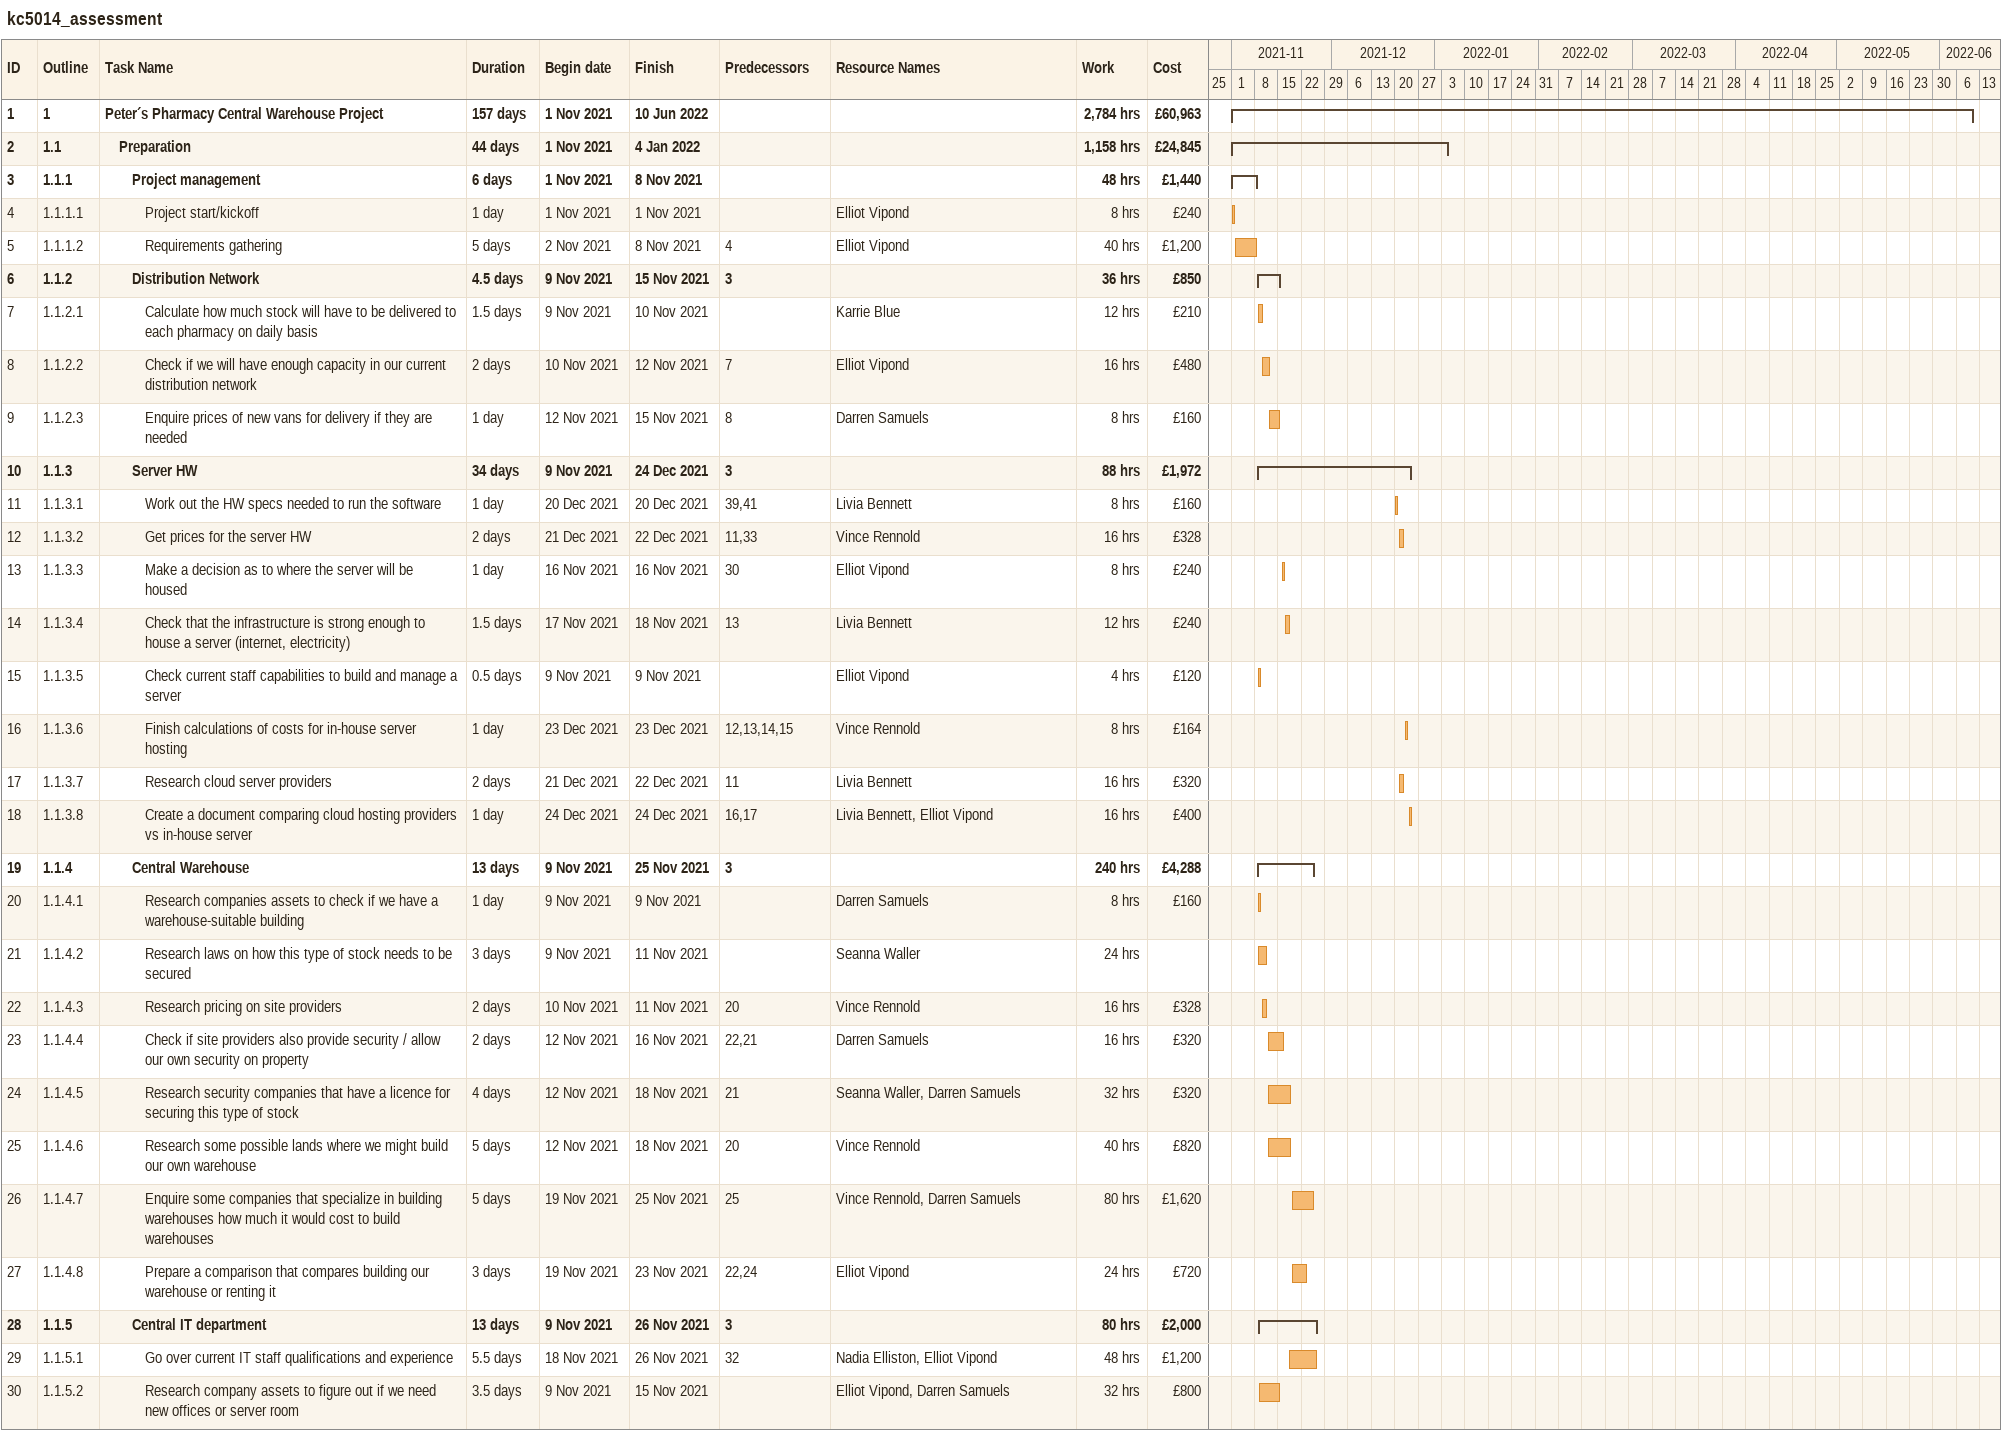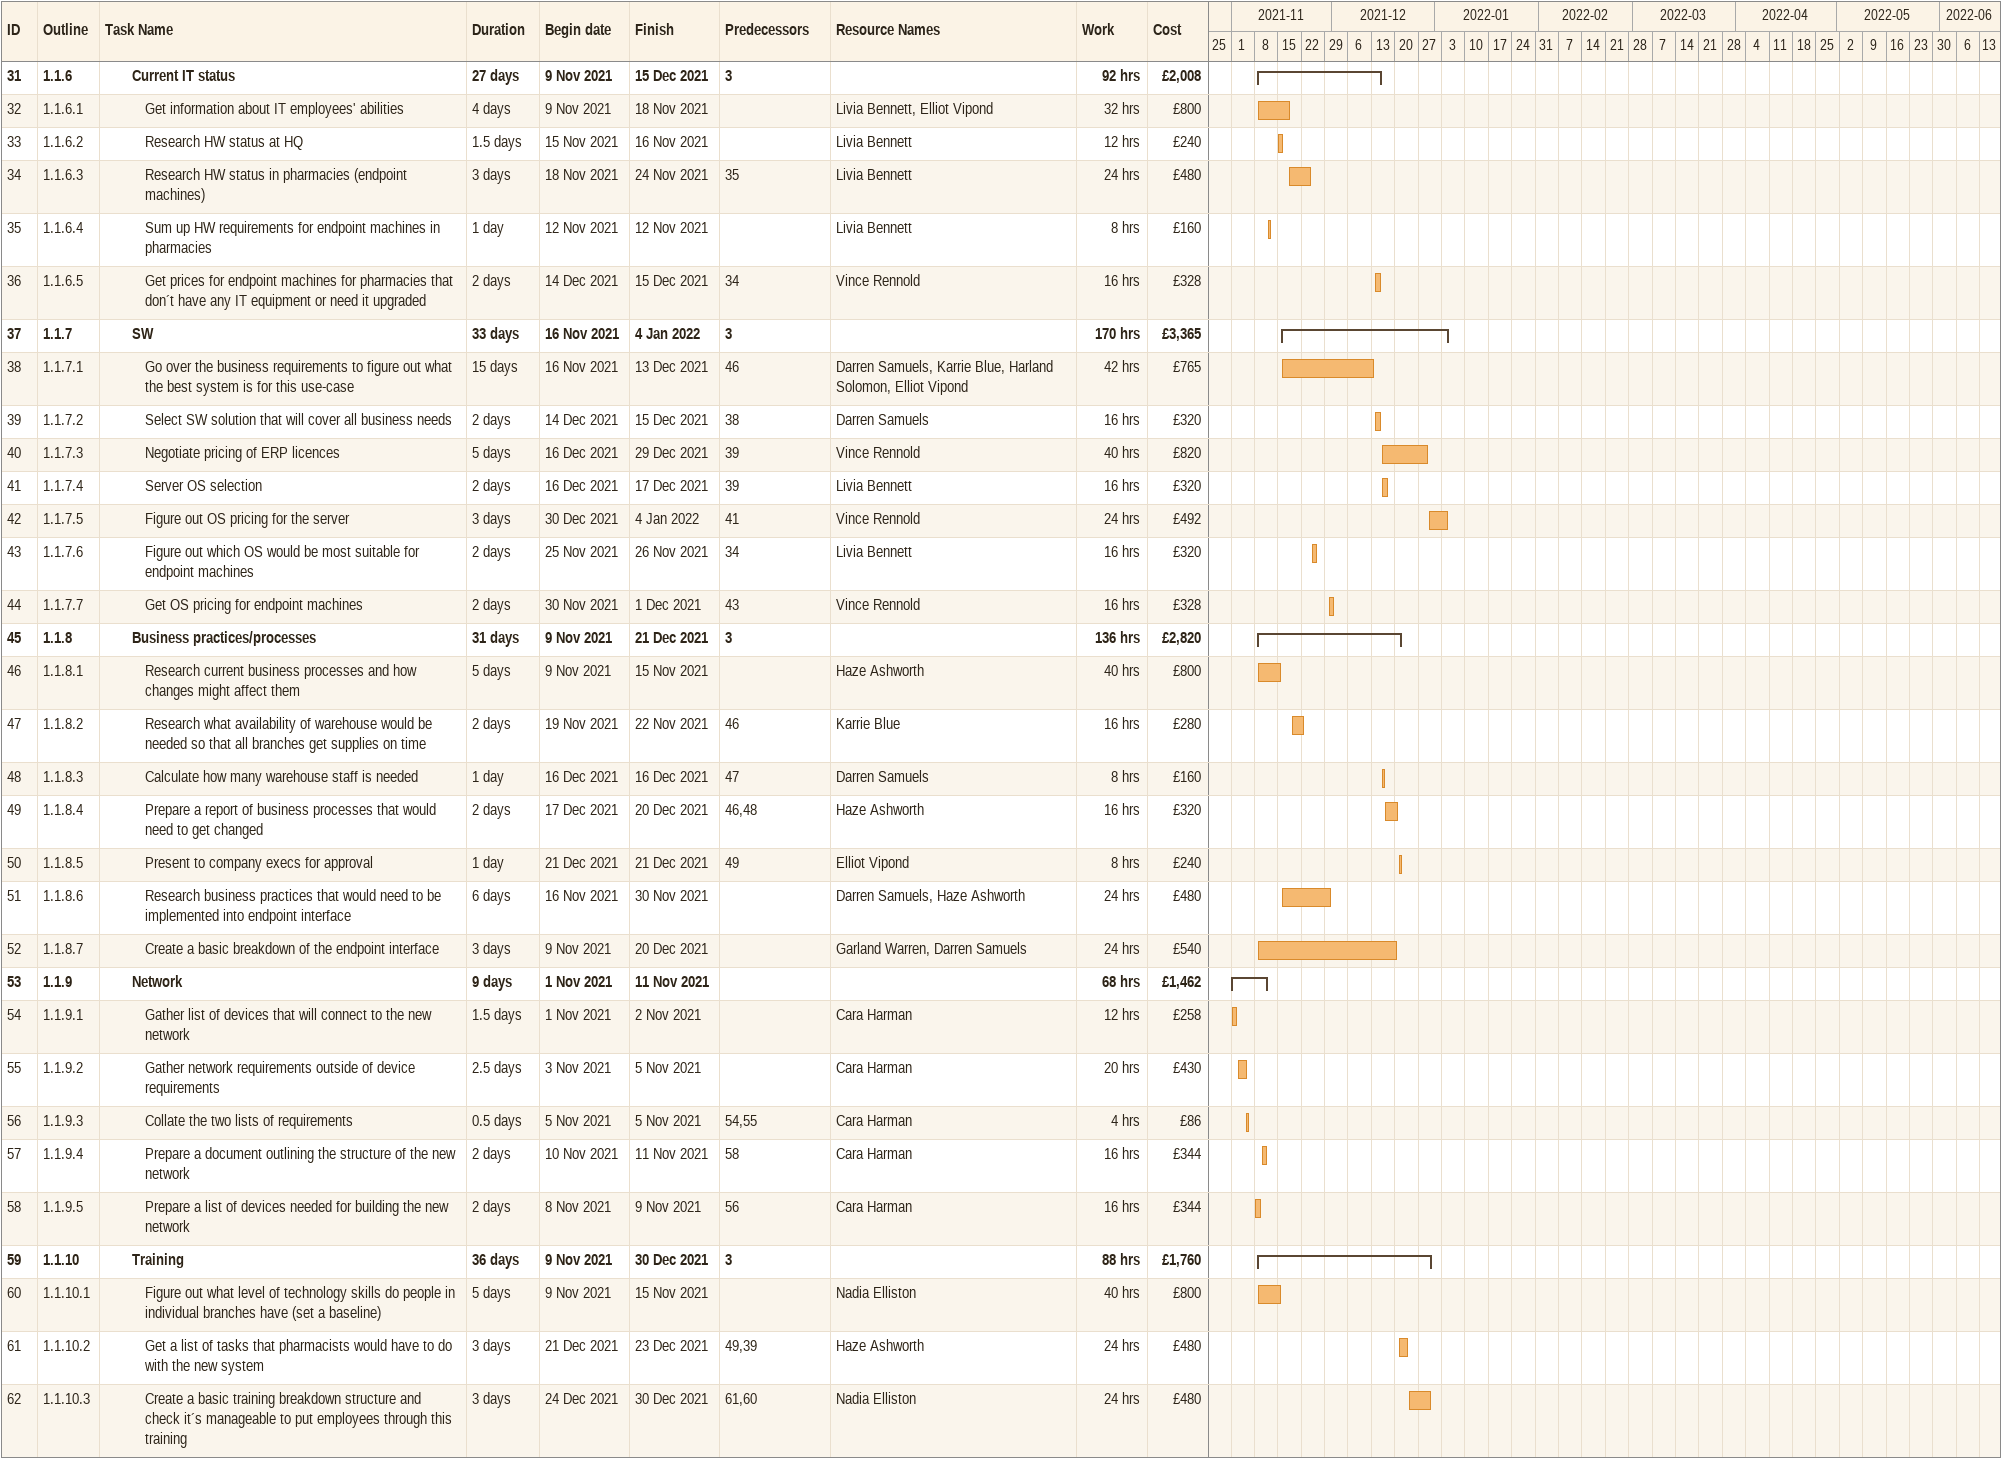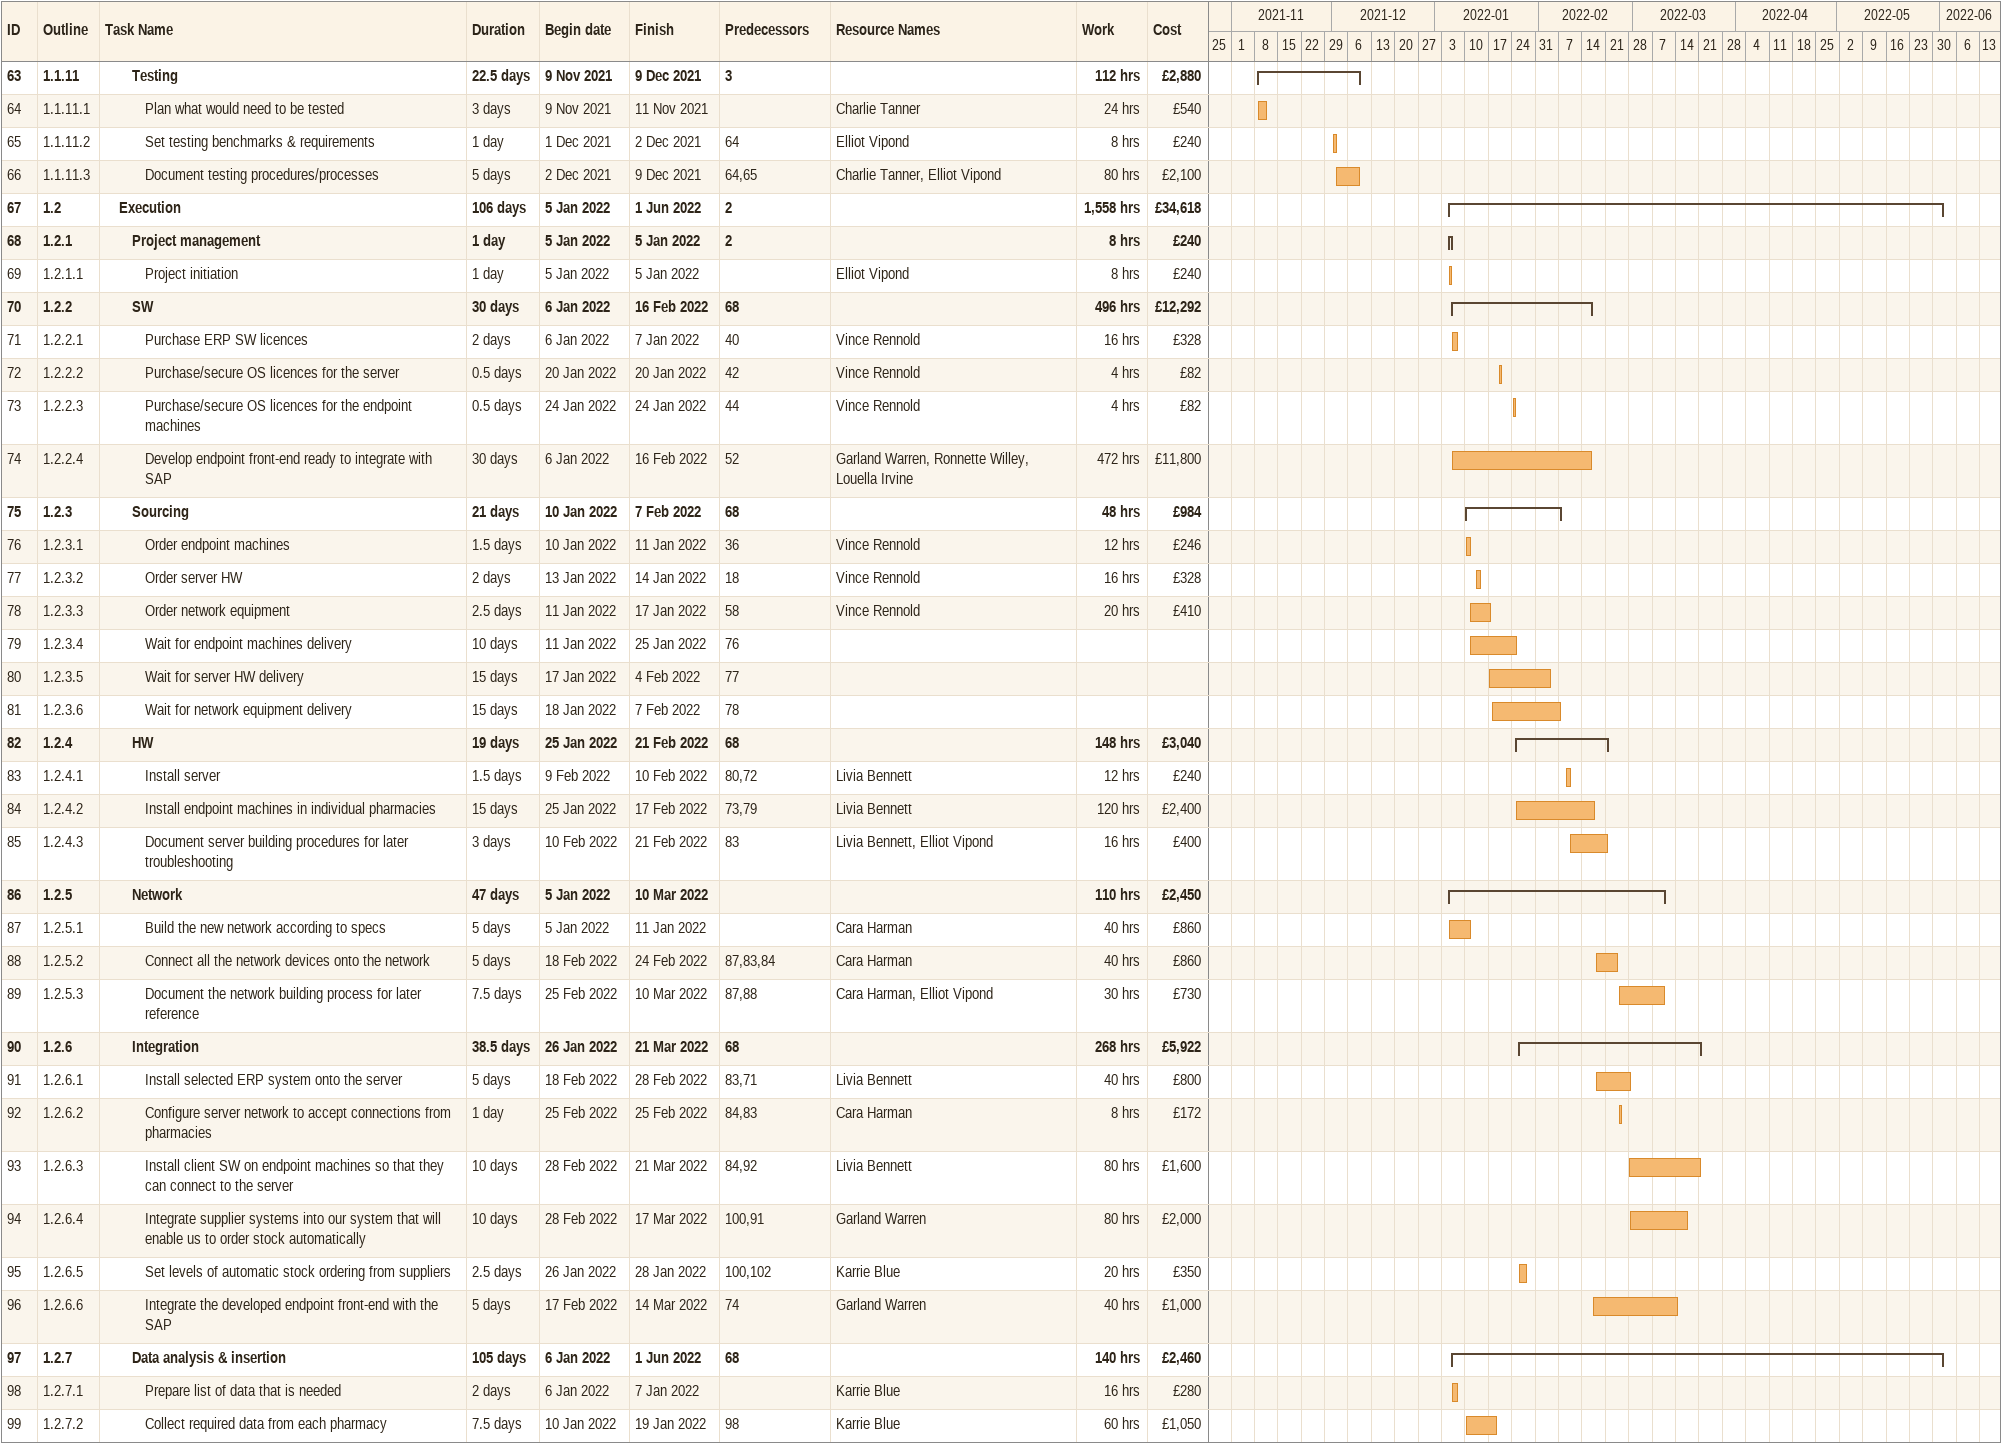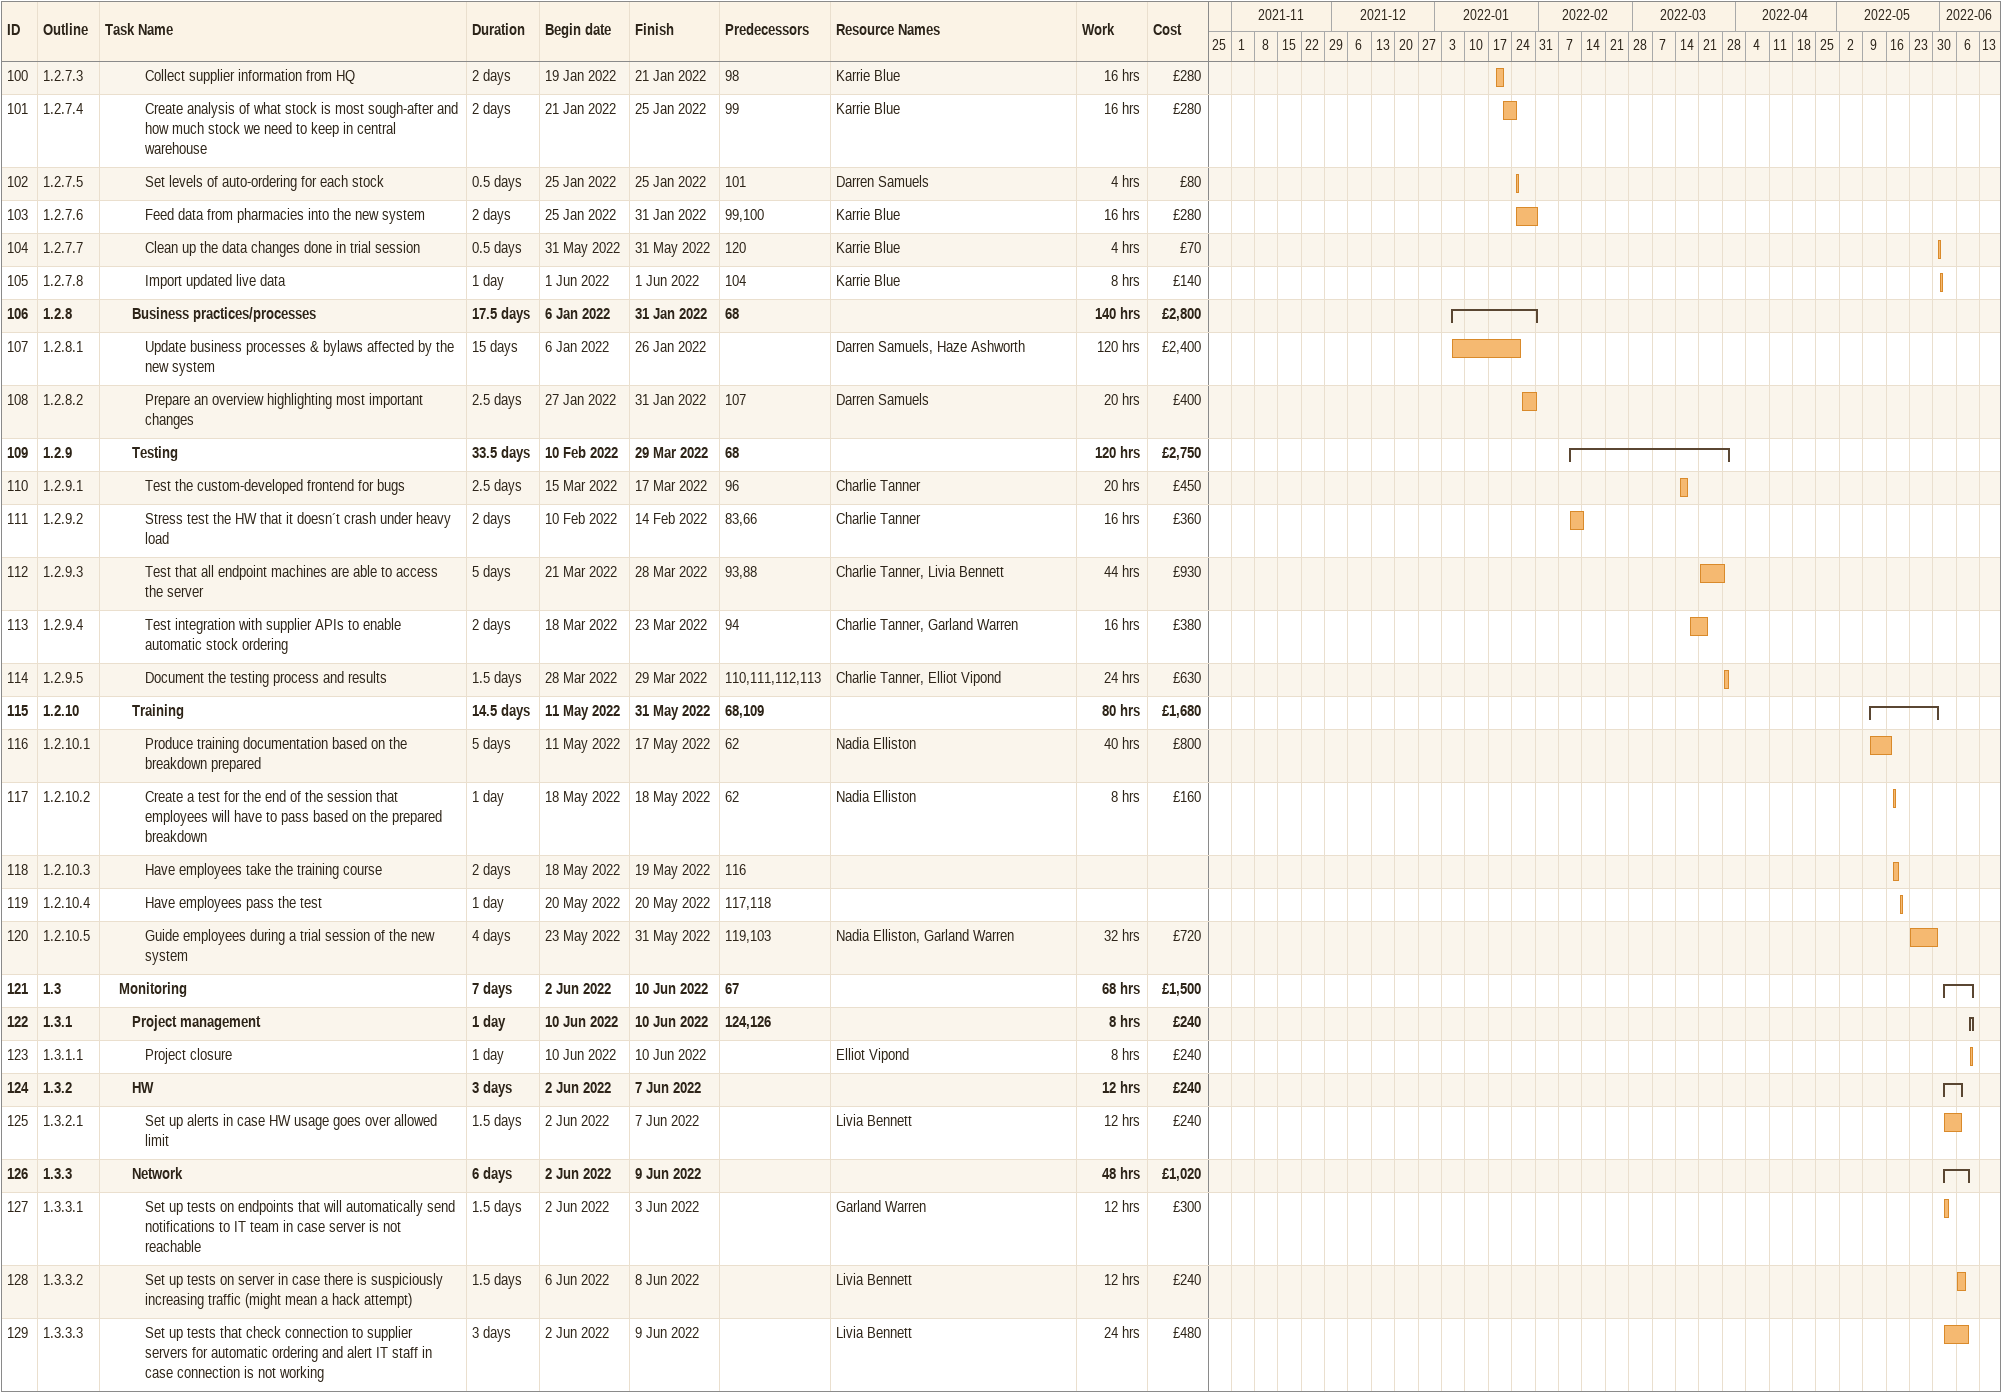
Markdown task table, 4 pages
kc5014_assessment

| ID | WBS | Task | Duration | Start | Finish | Predecessors | Resources | Work (h) | Cost (£) |
|---|---|---|---|---|---|---|---|---|---|
| 1 | 1 | **Peter´s Pharmacy Central Warehouse Project** | 157d | 2021-11-01 | 2022-06-10 |  |  | 2784 | 60963 |
| 2 | 1.1 | **Preparation** | 44d | 2021-11-01 | 2022-01-04 |  |  | 1158 | 24845 |
| 3 | 1.1.1 | **Project management** | 6d | 2021-11-01 | 2021-11-08 |  |  | 48 | 1440 |
| 4 | 1.1.1.1 | Project start/kickoff | 1d | 2021-11-01 | 2021-11-01 |  | Elliot Vipond | 8 | 240 |
| 5 | 1.1.1.2 | Requirements gathering | 5d | 2021-11-02 | 2021-11-08 | 4 | Elliot Vipond | 40 | 1200 |
| 6 | 1.1.2 | **Distribution Network** | 4.5d | 2021-11-09 | 2021-11-15 | 3 |  | 36 | 850 |
| 7 | 1.1.2.1 | Calculate how much stock will have to be delivered to each pharmacy on daily basis | 1.5d | 2021-11-09 | 2021-11-10 |  | Karrie Blue | 12 | 210 |
| 8 | 1.1.2.2 | Check if we will have enough capacity in our current distribution network | 2d | 2021-11-10 | 2021-11-12 | 7 | Elliot Vipond | 16 | 480 |
| 9 | 1.1.2.3 | Enquire prices of new vans for delivery if they are needed | 1d | 2021-11-12 | 2021-11-15 | 8 | Darren Samuels | 8 | 160 |
| 10 | 1.1.3 | **Server HW** | 34d | 2021-11-09 | 2021-12-24 | 3 |  | 88 | 1972 |
| 11 | 1.1.3.1 | Work out the HW specs needed to run the software | 1d | 2021-12-20 | 2021-12-20 | 39, 41 | Livia Bennett | 8 | 160 |
| 12 | 1.1.3.2 | Get prices for the server HW | 2d | 2021-12-21 | 2021-12-22 | 11, 33 | Vince Rennold | 16 | 328 |
| 13 | 1.1.3.3 | Make a decision as to where the server will be housed | 1d | 2021-11-16 | 2021-11-16 | 30 | Elliot Vipond | 8 | 240 |
| 14 | 1.1.3.4 | Check that the infrastructure is strong enough to house a server (internet, electricity) | 1.5d | 2021-11-17 | 2021-11-18 | 13 | Livia Bennett | 12 | 240 |
| 15 | 1.1.3.5 | Check current staff capabilities to build and manage a server | 0.5d | 2021-11-09 | 2021-11-09 |  | Elliot Vipond | 4 | 120 |
| 16 | 1.1.3.6 | Finish calculations of costs for in-house server hosting | 1d | 2021-12-23 | 2021-12-23 | 12, 13, 14, 15 | Vince Rennold | 8 | 164 |
| 17 | 1.1.3.7 | Research cloud server providers | 2d | 2021-12-21 | 2021-12-22 | 11 | Livia Bennett | 16 | 320 |
| 18 | 1.1.3.8 | Create a document comparing cloud hosting providers vs in-house server | 1d | 2021-12-24 | 2021-12-24 | 16, 17 | Livia Bennett, Elliot Vipond | 16 | 400 |
| 19 | 1.1.4 | **Central Warehouse** | 13d | 2021-11-09 | 2021-11-25 | 3 |  | 240 | 4288 |
| 20 | 1.1.4.1 | Research companies assets to check if we have a warehouse-suitable building | 1d | 2021-11-09 | 2021-11-09 |  | Darren Samuels | 8 | 160 |
| 21 | 1.1.4.2 | Research laws on how this type of stock needs to be secured | 3d | 2021-11-09 | 2021-11-11 |  | Seanna Waller | 24 |  |
| 22 | 1.1.4.3 | Research pricing on site providers | 2d | 2021-11-10 | 2021-11-11 | 20 | Vince Rennold | 16 | 328 |
| 23 | 1.1.4.4 | Check if site providers also provide security / allow our own security on property | 2d | 2021-11-12 | 2021-11-16 | 22, 21 | Darren Samuels | 16 | 320 |
| 24 | 1.1.4.5 | Research security companies that have a licence for securing this type of stock | 4d | 2021-11-12 | 2021-11-18 | 21 | Seanna Waller, Darren Samuels | 32 | 320 |
| 25 | 1.1.4.6 | Research some possible lands where we might build our own warehouse | 5d | 2021-11-12 | 2021-11-18 | 20 | Vince Rennold | 40 | 820 |
| 26 | 1.1.4.7 | Enquire some companies that specialize in building warehouses how much it would cost to build warehouses | 5d | 2021-11-19 | 2021-11-25 | 25 | Vince Rennold, Darren Samuels | 80 | 1620 |
| 27 | 1.1.4.8 | Prepare a comparison that compares building our warehouse or renting it | 3d | 2021-11-19 | 2021-11-23 | 22, 24 | Elliot Vipond | 24 | 720 |
| 28 | 1.1.5 | **Central IT department** | 13d | 2021-11-09 | 2021-11-26 | 3 |  | 80 | 2000 |
| 29 | 1.1.5.1 | Go over current IT staff qualifications and experience | 5.5d | 2021-11-18 | 2021-11-26 | 32 | Nadia Elliston, Elliot Vipond | 48 | 1200 |
| 30 | 1.1.5.2 | Research company assets to figure out if we need new offices or server room | 3.5d | 2021-11-09 | 2021-11-15 |  | Elliot Vipond, Darren Samuels | 32 | 800 |
| 31 | 1.1.6 | **Current IT status** | 27d | 2021-11-09 | 2021-12-15 | 3 |  | 92 | 2008 |
| 32 | 1.1.6.1 | Get information about IT employees' abilities | 4d | 2021-11-09 | 2021-11-18 |  | Livia Bennett, Elliot Vipond | 32 | 800 |
| 33 | 1.1.6.2 | Research HW status at HQ | 1.5d | 2021-11-15 | 2021-11-16 |  | Livia Bennett | 12 | 240 |
| 34 | 1.1.6.3 | Research HW status in pharmacies (endpoint machines) | 3d | 2021-11-18 | 2021-11-24 | 35 | Livia Bennett | 24 | 480 |
| 35 | 1.1.6.4 | Sum up HW requirements for endpoint machines in pharmacies | 1d | 2021-11-12 | 2021-11-12 |  | Livia Bennett | 8 | 160 |
| 36 | 1.1.6.5 | Get prices for endpoint machines for pharmacies that don´t have any IT equipment or need it upgraded | 2d | 2021-12-14 | 2021-12-15 | 34 | Vince Rennold | 16 | 328 |
| 37 | 1.1.7 | **SW** | 33d | 2021-11-16 | 2022-01-04 | 3 |  | 170 | 3365 |
| 38 | 1.1.7.1 | Go over the business requirements to figure out what the best system is for this use-case | 15d | 2021-11-16 | 2021-12-13 | 46 | Darren Samuels, Karrie Blue, Harland Solomon, Elliot Vipond | 42 | 765 |
| 39 | 1.1.7.2 | Select SW solution that will cover all business needs | 2d | 2021-12-14 | 2021-12-15 | 38 | Darren Samuels | 16 | 320 |
| 40 | 1.1.7.3 | Negotiate pricing of ERP licences | 5d | 2021-12-16 | 2021-12-29 | 39 | Vince Rennold | 40 | 820 |
| 41 | 1.1.7.4 | Server OS selection | 2d | 2021-12-16 | 2021-12-17 | 39 | Livia Bennett | 16 | 320 |
| 42 | 1.1.7.5 | Figure out OS pricing for the server | 3d | 2021-12-30 | 2022-01-04 | 41 | Vince Rennold | 24 | 492 |
| 43 | 1.1.7.6 | Figure out which OS would be most suitable for endpoint machines | 2d | 2021-11-25 | 2021-11-26 | 34 | Livia Bennett | 16 | 320 |
| 44 | 1.1.7.7 | Get OS pricing for endpoint machines | 2d | 2021-11-30 | 2021-12-01 | 43 | Vince Rennold | 16 | 328 |
| 45 | 1.1.8 | **Business practices/processes** | 31d | 2021-11-09 | 2021-12-21 | 3 |  | 136 | 2820 |
| 46 | 1.1.8.1 | Research current business processes and how changes might affect them | 5d | 2021-11-09 | 2021-11-15 |  | Haze Ashworth | 40 | 800 |
| 47 | 1.1.8.2 | Research what availability of warehouse would be needed so that all branches get supplies on time | 2d | 2021-11-19 | 2021-11-22 | 46 | Karrie Blue | 16 | 280 |
| 48 | 1.1.8.3 | Calculate how many warehouse staff is needed | 1d | 2021-12-16 | 2021-12-16 | 47 | Darren Samuels | 8 | 160 |
| 49 | 1.1.8.4 | Prepare a report of business processes that would need to get changed | 2d | 2021-12-17 | 2021-12-20 | 46, 48 | Haze Ashworth | 16 | 320 |
| 50 | 1.1.8.5 | Present to company execs for approval | 1d | 2021-12-21 | 2021-12-21 | 49 | Elliot Vipond | 8 | 240 |
| 51 | 1.1.8.6 | Research business practices that would need to be implemented into endpoint interface | 6d | 2021-11-16 | 2021-11-30 |  | Darren Samuels, Haze Ashworth | 24 | 480 |
| 52 | 1.1.8.7 | Create a basic breakdown of the endpoint interface | 3d | 2021-11-09 | 2021-12-20 |  | Garland Warren, Darren Samuels | 24 | 540 |
| 53 | 1.1.9 | **Network** | 9d | 2021-11-01 | 2021-11-11 |  |  | 68 | 1462 |
| 54 | 1.1.9.1 | Gather list of devices that will connect to the new network | 1.5d | 2021-11-01 | 2021-11-02 |  | Cara Harman | 12 | 258 |
| 55 | 1.1.9.2 | Gather network requirements outside of device requirements | 2.5d | 2021-11-03 | 2021-11-05 |  | Cara Harman | 20 | 430 |
| 56 | 1.1.9.3 | Collate the two lists of requirements | 0.5d | 2021-11-05 | 2021-11-05 | 54, 55 | Cara Harman | 4 | 86 |
| 57 | 1.1.9.4 | Prepare a document outlining the structure of the new network | 2d | 2021-11-10 | 2021-11-11 | 58 | Cara Harman | 16 | 344 |
| 58 | 1.1.9.5 | Prepare a list of devices needed for building the new network | 2d | 2021-11-08 | 2021-11-09 | 56 | Cara Harman | 16 | 344 |
| 59 | 1.1.10 | **Training** | 36d | 2021-11-09 | 2021-12-30 | 3 |  | 88 | 1760 |
| 60 | 1.1.10.1 | Figure out what level of technology skills do people in individual branches have (set a baseline) | 5d | 2021-11-09 | 2021-11-15 |  | Nadia Elliston | 40 | 800 |
| 61 | 1.1.10.2 | Get a list of tasks that pharmacists would have to do with the new system | 3d | 2021-12-21 | 2021-12-23 | 49, 39 | Haze Ashworth | 24 | 480 |
| 62 | 1.1.10.3 | Create a basic training breakdown structure and check it´s manageable to put employees through this training | 3d | 2021-12-24 | 2021-12-30 | 61, 60 | Nadia Elliston | 24 | 480 |
| 63 | 1.1.11 | **Testing** | 22.5d | 2021-11-09 | 2021-12-09 | 3 |  | 112 | 2880 |
| 64 | 1.1.11.1 | Plan what would need to be tested | 3d | 2021-11-09 | 2021-11-11 |  | Charlie Tanner | 24 | 540 |
| 65 | 1.1.11.2 | Set testing benchmarks & requirements | 1d | 2021-12-01 | 2021-12-02 | 64 | Elliot Vipond | 8 | 240 |
| 66 | 1.1.11.3 | Document testing procedures/processes | 5d | 2021-12-02 | 2021-12-09 | 64, 65 | Charlie Tanner, Elliot Vipond | 80 | 2100 |
| 67 | 1.2 | **Execution** | 106d | 2022-01-05 | 2022-06-01 | 2 |  | 1558 | 34618 |
| 68 | 1.2.1 | **Project management** | 1d | 2022-01-05 | 2022-01-05 | 2 |  | 8 | 240 |
| 69 | 1.2.1.1 | Project initiation | 1d | 2022-01-05 | 2022-01-05 |  | Elliot Vipond | 8 | 240 |
| 70 | 1.2.2 | **SW** | 30d | 2022-01-06 | 2022-02-16 | 68 |  | 496 | 12292 |
| 71 | 1.2.2.1 | Purchase ERP SW licences | 2d | 2022-01-06 | 2022-01-07 | 40 | Vince Rennold | 16 | 328 |
| 72 | 1.2.2.2 | Purchase/secure OS licences for the server | 0.5d | 2022-01-20 | 2022-01-20 | 42 | Vince Rennold | 4 | 82 |
| 73 | 1.2.2.3 | Purchase/secure OS licences for the endpoint machines | 0.5d | 2022-01-24 | 2022-01-24 | 44 | Vince Rennold | 4 | 82 |
| 74 | 1.2.2.4 | Develop endpoint front-end ready to integrate with SAP | 30d | 2022-01-06 | 2022-02-16 | 52 | Garland Warren, Ronnette Willey, Louella Irvine | 472 | 11800 |
| 75 | 1.2.3 | **Sourcing** | 21d | 2022-01-10 | 2022-02-07 | 68 |  | 48 | 984 |
| 76 | 1.2.3.1 | Order endpoint machines | 1.5d | 2022-01-10 | 2022-01-11 | 36 | Vince Rennold | 12 | 246 |
| 77 | 1.2.3.2 | Order server HW | 2d | 2022-01-13 | 2022-01-14 | 18 | Vince Rennold | 16 | 328 |
| 78 | 1.2.3.3 | Order network equipment | 2.5d | 2022-01-11 | 2022-01-17 | 58 | Vince Rennold | 20 | 410 |
| 79 | 1.2.3.4 | Wait for endpoint machines delivery | 10d | 2022-01-11 | 2022-01-25 | 76 |  |  |  |
| 80 | 1.2.3.5 | Wait for server HW delivery | 15d | 2022-01-17 | 2022-02-04 | 77 |  |  |  |
| 81 | 1.2.3.6 | Wait for network equipment delivery | 15d | 2022-01-18 | 2022-02-07 | 78 |  |  |  |
| 82 | 1.2.4 | **HW** | 19d | 2022-01-25 | 2022-02-21 | 68 |  | 148 | 3040 |
| 83 | 1.2.4.1 | Install server | 1.5d | 2022-02-09 | 2022-02-10 | 80, 72 | Livia Bennett | 12 | 240 |
| 84 | 1.2.4.2 | Install endpoint machines in individual pharmacies | 15d | 2022-01-25 | 2022-02-17 | 73, 79 | Livia Bennett | 120 | 2400 |
| 85 | 1.2.4.3 | Document server building procedures for later troubleshooting | 3d | 2022-02-10 | 2022-02-21 | 83 | Livia Bennett, Elliot Vipond | 16 | 400 |
| 86 | 1.2.5 | **Network** | 47d | 2022-01-05 | 2022-03-10 |  |  | 110 | 2450 |
| 87 | 1.2.5.1 | Build the new network according to specs | 5d | 2022-01-05 | 2022-01-11 |  | Cara Harman | 40 | 860 |
| 88 | 1.2.5.2 | Connect all the network devices onto the network | 5d | 2022-02-18 | 2022-02-24 | 87, 83, 84 | Cara Harman | 40 | 860 |
| 89 | 1.2.5.3 | Document the network building process for later reference | 7.5d | 2022-02-25 | 2022-03-10 | 87, 88 | Cara Harman, Elliot Vipond | 30 | 730 |
| 90 | 1.2.6 | **Integration** | 38.5d | 2022-01-26 | 2022-03-21 | 68 |  | 268 | 5922 |
| 91 | 1.2.6.1 | Install selected ERP system onto the server | 5d | 2022-02-18 | 2022-02-28 | 83, 71 | Livia Bennett | 40 | 800 |
| 92 | 1.2.6.2 | Configure server network to accept connections from pharmacies | 1d | 2022-02-25 | 2022-02-25 | 84, 83 | Cara Harman | 8 | 172 |
| 93 | 1.2.6.3 | Install client SW on endpoint machines so that they can connect to the server | 10d | 2022-02-28 | 2022-03-21 | 84, 92 | Livia Bennett | 80 | 1600 |
| 94 | 1.2.6.4 | Integrate supplier systems into our system that will enable us to order stock automatically | 10d | 2022-02-28 | 2022-03-17 | 100, 91 | Garland Warren | 80 | 2000 |
| 95 | 1.2.6.5 | Set levels of automatic stock ordering from suppliers | 2.5d | 2022-01-26 | 2022-01-28 | 100, 102 | Karrie Blue | 20 | 350 |
| 96 | 1.2.6.6 | Integrate the developed endpoint front-end with the SAP | 5d | 2022-02-17 | 2022-03-14 | 74 | Garland Warren | 40 | 1000 |
| 97 | 1.2.7 | **Data analysis & insertion** | 105d | 2022-01-06 | 2022-06-01 | 68 |  | 140 | 2460 |
| 98 | 1.2.7.1 | Prepare list of data that is needed | 2d | 2022-01-06 | 2022-01-07 |  | Karrie Blue | 16 | 280 |
| 99 | 1.2.7.2 | Collect required data from each pharmacy | 7.5d | 2022-01-10 | 2022-01-19 | 98 | Karrie Blue | 60 | 1050 |
| 100 | 1.2.7.3 | Collect supplier information from HQ | 2d | 2022-01-19 | 2022-01-21 | 98 | Karrie Blue | 16 | 280 |
| 101 | 1.2.7.4 | Create analysis of what stock is most sough-after and how much stock we need to keep in central warehouse | 2d | 2022-01-21 | 2022-01-25 | 99 | Karrie Blue | 16 | 280 |
| 102 | 1.2.7.5 | Set levels of auto-ordering for each stock | 0.5d | 2022-01-25 | 2022-01-25 | 101 | Darren Samuels | 4 | 80 |
| 103 | 1.2.7.6 | Feed data from pharmacies into the new system | 2d | 2022-01-25 | 2022-01-31 | 99, 100 | Karrie Blue | 16 | 280 |
| 104 | 1.2.7.7 | Clean up the data changes done in trial session | 0.5d | 2022-05-31 | 2022-05-31 | 120 | Karrie Blue | 4 | 70 |
| 105 | 1.2.7.8 | Import updated live data | 1d | 2022-06-01 | 2022-06-01 | 104 | Karrie Blue | 8 | 140 |
| 106 | 1.2.8 | **Business practices/processes** | 17.5d | 2022-01-06 | 2022-01-31 | 68 |  | 140 | 2800 |
| 107 | 1.2.8.1 | Update business processes & bylaws affected by the new system | 15d | 2022-01-06 | 2022-01-26 |  | Darren Samuels, Haze Ashworth | 120 | 2400 |
| 108 | 1.2.8.2 | Prepare an overview highlighting most important changes | 2.5d | 2022-01-27 | 2022-01-31 | 107 | Darren Samuels | 20 | 400 |
| 109 | 1.2.9 | **Testing** | 33.5d | 2022-02-10 | 2022-03-29 | 68 |  | 120 | 2750 |
| 110 | 1.2.9.1 | Test the custom-developed frontend for bugs | 2.5d | 2022-03-15 | 2022-03-17 | 96 | Charlie Tanner | 20 | 450 |
| 111 | 1.2.9.2 | Stress test the HW that it doesn´t crash under heavy load | 2d | 2022-02-10 | 2022-02-14 | 83, 66 | Charlie Tanner | 16 | 360 |
| 112 | 1.2.9.3 | Test that all endpoint machines are able to access the server | 5d | 2022-03-21 | 2022-03-28 | 93, 88 | Charlie Tanner, Livia Bennett | 44 | 930 |
| 113 | 1.2.9.4 | Test integration with supplier APIs to enable automatic stock ordering | 2d | 2022-03-18 | 2022-03-23 | 94 | Charlie Tanner, Garland Warren | 16 | 380 |
| 114 | 1.2.9.5 | Document the testing process and results | 1.5d | 2022-03-28 | 2022-03-29 | 110, 111, 112, 113 | Charlie Tanner, Elliot Vipond | 24 | 630 |
| 115 | 1.2.10 | **Training** | 14.5d | 2022-05-11 | 2022-05-31 | 68, 109 |  | 80 | 1680 |
| 116 | 1.2.10.1 | Produce training documentation based on the breakdown prepared | 5d | 2022-05-11 | 2022-05-17 | 62 | Nadia Elliston | 40 | 800 |
| 117 | 1.2.10.2 | Create a test for the end of the session that employees will have to pass based on the prepared breakdown | 1d | 2022-05-18 | 2022-05-18 | 62 | Nadia Elliston | 8 | 160 |
| 118 | 1.2.10.3 | Have employees take the training course | 2d | 2022-05-18 | 2022-05-19 | 116 |  |  |  |
| 119 | 1.2.10.4 | Have employees pass the test | 1d | 2022-05-20 | 2022-05-20 | 117, 118 |  |  |  |
| 120 | 1.2.10.5 | Guide employees during a trial session of the new system | 4d | 2022-05-23 | 2022-05-31 | 119, 103 | Nadia Elliston, Garland Warren | 32 | 720 |
| 121 | 1.3 | **Monitoring** | 7d | 2022-06-02 | 2022-06-10 | 67 |  | 68 | 1500 |
| 122 | 1.3.1 | **Project management** | 1d | 2022-06-10 | 2022-06-10 | 124, 126 |  | 8 | 240 |
| 123 | 1.3.1.1 | Project closure | 1d | 2022-06-10 | 2022-06-10 |  | Elliot Vipond | 8 | 240 |
| 124 | 1.3.2 | **HW** | 3d | 2022-06-02 | 2022-06-07 |  |  | 12 | 240 |
| 125 | 1.3.2.1 | Set up alerts in case HW usage goes over allowed limit | 1.5d | 2022-06-02 | 2022-06-07 |  | Livia Bennett | 12 | 240 |
| 126 | 1.3.3 | **Network** | 6d | 2022-06-02 | 2022-06-09 |  |  | 48 | 1020 |
| 127 | 1.3.3.1 | Set up tests on endpoints that will automatically send notifications to IT team in case server is not reachable | 1.5d | 2022-06-02 | 2022-06-03 |  | Garland Warren | 12 | 300 |
| 128 | 1.3.3.2 | Set up tests on server in case there is suspiciously increasing traffic (might mean a hack attempt) | 1.5d | 2022-06-06 | 2022-06-08 |  | Livia Bennett | 12 | 240 |
| 129 | 1.3.3.3 | Set up tests that check connection to supplier servers for automatic ordering and alert IT staff in case connection is not working | 3d | 2022-06-02 | 2022-06-09 |  | Livia Bennett | 24 | 480 |
